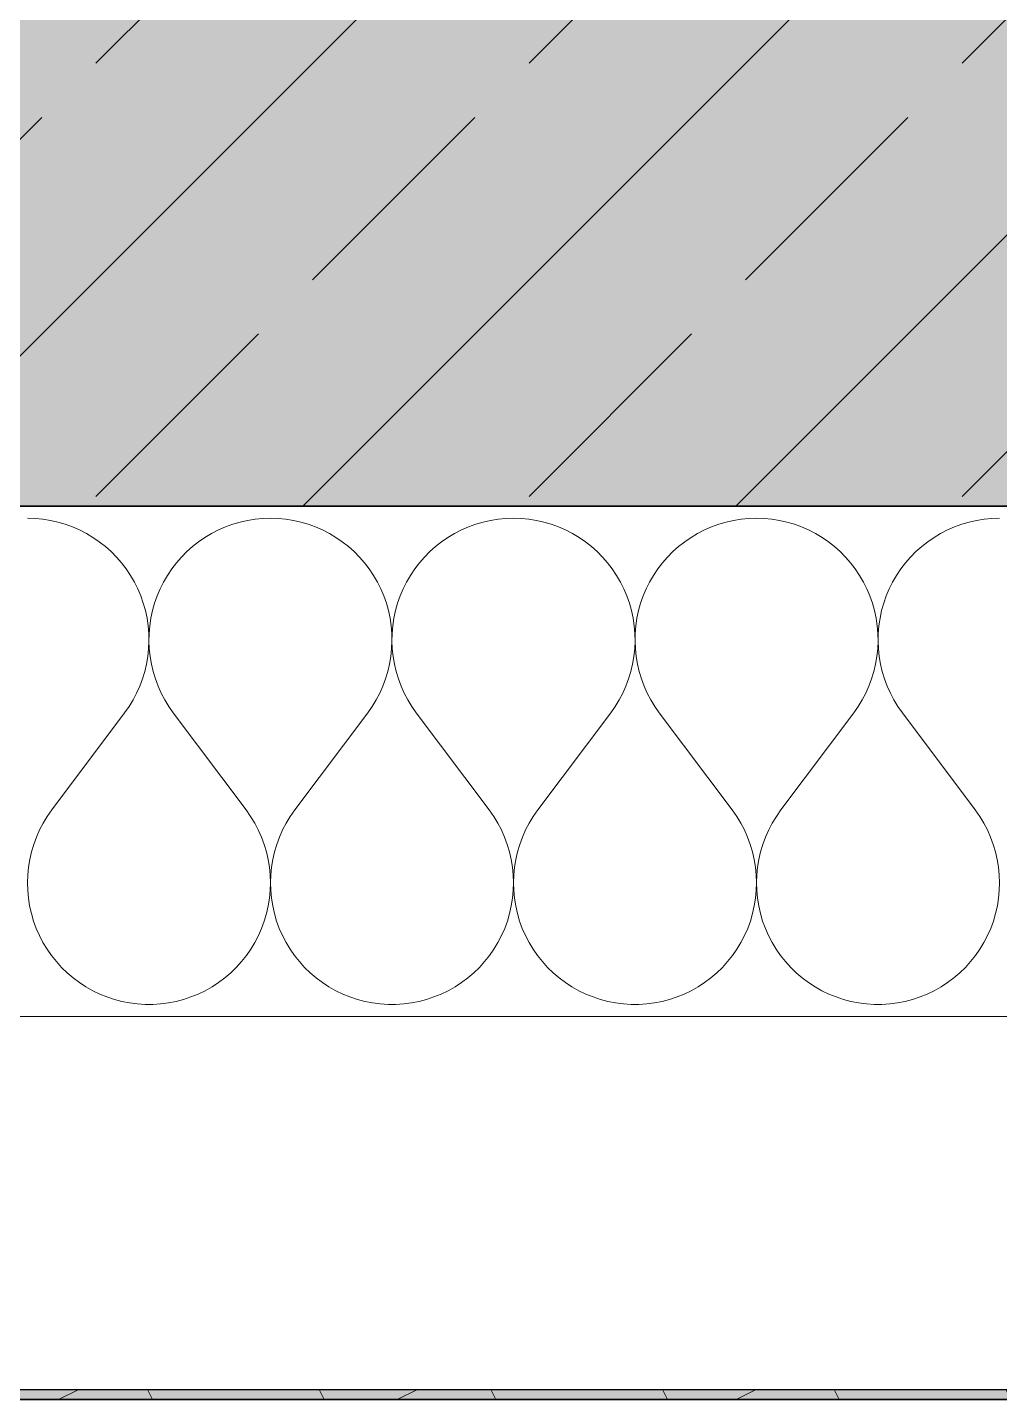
# Model space of a CAD drawing. Header units: metres. Extents: x -22.4 to 53.1, y 133.6 to 157.9.
# Drawn here: x 24.654 to 25.035, y 137.49 to 138.027 of the extents above; entities that cross this region are included whole.
import ezdxf

# ---------------------------------------------------------------- set-up
doc = ezdxf.new("R2010")
doc.units = ezdxf.units.M
doc.header["$MEASUREMENT"] = 0
doc.linetypes.add('Wipeout_Contour', pattern=[1, 0, -1])
for name, color, linetype in [('10  Fassade', 7, 'Continuous'), ('10  Fassade_Deckschraffur', 7, 'Continuous'), ('10  Fassade_Schnittschraffur', 7, 'Continuous'), ('10  Treppen + Rampen', 7, 'Continuous'), ('10  Wand Massiv', 7, 'Continuous'), ('10  Wand Massiv_Schnittschraffur', 7, 'Continuous')]:
    doc.layers.add(name, color=color, linetype=linetype)

# ---------------------------------------------------------------- blocks, each defined once
blk = doc.blocks.new('*X62', base_point=(-23.4289, 120.77961))
at = {"layer": '10  Wand Massiv_Schnittschraffur', "color": 98, "linetype": 'Continuous', "lineweight": 13, "ltscale": 1000, "true_color": 0x000100}
for p, q in [((24.65697, 137.83505), (24.65396, 137.83515)), ((24.65997, 137.83477), (24.65697, 137.83505)), ((24.66295, 137.83429), (24.65997, 137.83477)), ((24.66588, 137.83363), (24.66295, 137.83429)), ((24.66878, 137.83278), (24.66588, 137.83363)), ((24.67161, 137.83176), (24.66878, 137.83278)), ((24.67437, 137.83055), (24.67161, 137.83176)), ((24.73156, 137.83176), (24.72879, 137.83055)), ((24.73439, 137.83278), (24.73156, 137.83176)), ((24.73728, 137.83363), (24.73439, 137.83278)), ((24.74022, 137.83429), (24.73728, 137.83363)), ((24.74319, 137.83477), (24.74022, 137.83429)), ((24.74619, 137.83505), (24.74319, 137.83477)), ((24.7492, 137.83515), (24.74619, 137.83505)), ((24.75221, 137.83505), (24.7492, 137.83515)), ((24.75521, 137.83477), (24.75221, 137.83505)), ((24.75818, 137.83429), (24.75521, 137.83477)), ((24.76112, 137.83363), (24.75818, 137.83429)), ((24.76401, 137.83278), (24.76112, 137.83363)), ((24.76685, 137.83176), (24.76401, 137.83278)), ((24.76961, 137.83055), (24.76685, 137.83176)), ((24.82679, 137.83176), (24.82403, 137.83055)), ((24.82963, 137.83278), (24.82679, 137.83176)), ((24.83252, 137.83363), (24.82963, 137.83278)), ((24.83546, 137.83429), (24.83252, 137.83363)), ((24.83843, 137.83477), (24.83546, 137.83429)), ((24.84143, 137.83505), (24.83843, 137.83477)), ((24.84444, 137.83515), (24.84143, 137.83505)), ((24.84745, 137.83505), (24.84444, 137.83515)), ((24.85045, 137.83477), (24.84745, 137.83505)), ((24.85342, 137.83429), (24.85045, 137.83477)), ((24.85636, 137.83363), (24.85342, 137.83429)), ((24.85925, 137.83278), (24.85636, 137.83363)), ((24.86208, 137.83176), (24.85925, 137.83278)), ((24.86484, 137.83055), (24.86208, 137.83176)), ((24.92203, 137.83176), (24.91927, 137.83055)), ((24.92486, 137.83278), (24.92203, 137.83176)), ((24.92775, 137.83363), (24.92486, 137.83278)), ((24.93069, 137.83429), (24.92775, 137.83363)), ((24.93367, 137.83477), (24.93069, 137.83429)), ((24.93667, 137.83505), (24.93367, 137.83477)), ((24.93968, 137.83515), (24.93667, 137.83505)), ((24.94269, 137.83505), (24.93968, 137.83515)), ((24.94569, 137.83477), (24.94269, 137.83505)), ((24.94866, 137.83429), (24.94569, 137.83477)), ((24.9516, 137.83363), (24.94866, 137.83429)), ((24.95449, 137.83278), (24.9516, 137.83363)), ((24.95732, 137.83176), (24.95449, 137.83278)), ((24.96008, 137.83055), (24.95732, 137.83176)), ((25.01727, 137.83176), (25.01451, 137.83055)), ((25.0201, 137.83278), (25.01727, 137.83176)), ((25.02299, 137.83363), (25.0201, 137.83278)), ((25.02593, 137.83429), (25.02299, 137.83363)), ((25.02891, 137.83477), (25.02593, 137.83429)), ((25.0319, 137.83505), (25.02891, 137.83477)), ((25.03491, 137.83515), (25.0319, 137.83505)), ((24.67705, 137.82918), (24.67437, 137.83055)), ((24.67963, 137.82763), (24.67705, 137.82918)), ((24.68212, 137.82593), (24.67963, 137.82763)), ((24.68449, 137.82407), (24.68212, 137.82593)), ((24.72104, 137.82593), (24.71867, 137.82407)), ((24.72353, 137.82763), (24.72104, 137.82593)), ((24.72612, 137.82918), (24.72353, 137.82763)), ((24.72879, 137.83055), (24.72612, 137.82918)), ((24.77229, 137.82918), (24.76961, 137.83055)), ((24.77487, 137.82763), (24.77229, 137.82918)), ((24.77736, 137.82593), (24.77487, 137.82763)), ((24.77973, 137.82407), (24.77736, 137.82593)), ((24.81628, 137.82593), (24.81391, 137.82407)), ((24.81877, 137.82763), (24.81628, 137.82593)), ((24.82135, 137.82918), (24.81877, 137.82763)), ((24.82403, 137.83055), (24.82135, 137.82918)), ((24.86752, 137.82918), (24.86484, 137.83055)), ((24.87011, 137.82763), (24.86752, 137.82918)), ((24.8726, 137.82593), (24.87011, 137.82763)), ((24.87497, 137.82407), (24.8726, 137.82593)), ((24.91152, 137.82593), (24.90915, 137.82407)), ((24.914, 137.82763), (24.91152, 137.82593)), ((24.91659, 137.82918), (24.914, 137.82763)), ((24.91927, 137.83055), (24.91659, 137.82918)), ((24.96276, 137.82918), (24.96008, 137.83055)), ((24.96535, 137.82763), (24.96276, 137.82918)), ((24.96783, 137.82593), (24.96535, 137.82763)), ((24.97021, 137.82407), (24.96783, 137.82593)), ((25.00676, 137.82593), (25.00439, 137.82407)), ((25.00924, 137.82763), (25.00676, 137.82593)), ((25.01183, 137.82918), (25.00924, 137.82763)), ((25.01451, 137.83055), (25.01183, 137.82918)), ((24.68674, 137.82207), (24.68449, 137.82407)), ((24.68886, 137.81993), (24.68674, 137.82207)), ((24.71642, 137.82207), (24.7143, 137.81993)), ((24.71867, 137.82407), (24.71642, 137.82207)), ((24.78198, 137.82207), (24.77973, 137.82407)), ((24.7841, 137.81993), (24.78198, 137.82207)), ((24.81166, 137.82207), (24.80954, 137.81993)), ((24.81391, 137.82407), (24.81166, 137.82207)), ((24.87722, 137.82207), (24.87497, 137.82407)), ((24.87933, 137.81993), (24.87722, 137.82207)), ((24.9069, 137.82207), (24.90478, 137.81993)), ((24.90915, 137.82407), (24.9069, 137.82207)), ((24.97245, 137.82207), (24.97021, 137.82407)), ((24.97457, 137.81993), (24.97245, 137.82207)), ((25.00214, 137.82207), (25.00002, 137.81993)), ((25.00439, 137.82407), (25.00214, 137.82207)), ((24.69084, 137.81766), (24.68886, 137.81993)), ((24.69267, 137.81527), (24.69084, 137.81766)), ((24.69434, 137.81276), (24.69267, 137.81527)), ((24.71049, 137.81527), (24.70882, 137.81276)), ((24.71233, 137.81766), (24.71049, 137.81527)), ((24.7143, 137.81993), (24.71233, 137.81766)), ((24.78608, 137.81766), (24.7841, 137.81993)), ((24.78791, 137.81527), (24.78608, 137.81766)), ((24.78958, 137.81276), (24.78791, 137.81527)), ((24.80573, 137.81527), (24.80406, 137.81276)), ((24.80756, 137.81766), (24.80573, 137.81527)), ((24.80954, 137.81993), (24.80756, 137.81766)), ((24.88131, 137.81766), (24.87933, 137.81993)), ((24.88314, 137.81527), (24.88131, 137.81766)), ((24.88482, 137.81276), (24.88314, 137.81527)), ((24.90097, 137.81527), (24.89929, 137.81276)), ((24.9028, 137.81766), (24.90097, 137.81527)), ((24.90478, 137.81993), (24.9028, 137.81766)), ((24.97655, 137.81766), (24.97457, 137.81993)), ((24.97838, 137.81527), (24.97655, 137.81766)), ((24.98006, 137.81276), (24.97838, 137.81527)), ((24.99621, 137.81527), (24.99453, 137.81276)), ((24.99804, 137.81766), (24.99621, 137.81527)), ((25.00002, 137.81993), (24.99804, 137.81766)), ((24.69586, 137.81016), (24.69434, 137.81276)), ((24.69721, 137.80747), (24.69586, 137.81016)), ((24.7073, 137.81016), (24.70596, 137.80747)), ((24.70882, 137.81276), (24.7073, 137.81016)), ((24.7911, 137.81016), (24.78958, 137.81276)), ((24.79244, 137.80747), (24.7911, 137.81016)), ((24.80254, 137.81016), (24.80119, 137.80747)), ((24.80406, 137.81276), (24.80254, 137.81016)), ((24.88634, 137.81016), (24.88482, 137.81276)), ((24.88768, 137.80747), (24.88634, 137.81016)), ((24.89778, 137.81016), (24.89643, 137.80747)), ((24.89929, 137.81276), (24.89778, 137.81016)), ((24.98157, 137.81016), (24.98006, 137.81276)), ((24.98292, 137.80747), (24.98157, 137.81016)), ((24.99302, 137.81016), (24.99167, 137.80747)), ((24.99453, 137.81276), (24.99302, 137.81016)), ((24.69838, 137.80469), (24.69721, 137.80747)), ((24.69938, 137.80185), (24.69838, 137.80469)), ((24.70478, 137.80469), (24.70379, 137.80185)), ((24.70596, 137.80747), (24.70478, 137.80469)), ((24.79362, 137.80469), (24.79244, 137.80747)), ((24.79462, 137.80185), (24.79362, 137.80469)), ((24.80002, 137.80469), (24.79902, 137.80185)), ((24.80119, 137.80747), (24.80002, 137.80469)), ((24.88886, 137.80469), (24.88768, 137.80747)), ((24.88985, 137.80185), (24.88886, 137.80469)), ((24.89526, 137.80469), (24.89426, 137.80185)), ((24.89643, 137.80747), (24.89526, 137.80469)), ((24.98409, 137.80469), (24.98292, 137.80747)), ((24.98509, 137.80185), (24.98409, 137.80469)), ((24.9905, 137.80469), (24.9895, 137.80185)), ((24.99167, 137.80747), (24.9905, 137.80469)), ((24.70019, 137.79895), (24.69938, 137.80185)), ((24.70082, 137.796), (24.70019, 137.79895)), ((24.70297, 137.79895), (24.70234, 137.796)), ((24.70379, 137.80185), (24.70297, 137.79895)), ((24.79543, 137.79895), (24.79462, 137.80185)), ((24.79606, 137.796), (24.79543, 137.79895)), ((24.79821, 137.79895), (24.79758, 137.796)), ((24.79902, 137.80185), (24.79821, 137.79895)), ((24.89067, 137.79895), (24.88985, 137.80185)), ((24.8913, 137.796), (24.89067, 137.79895)), ((24.89345, 137.79895), (24.89282, 137.796)), ((24.89426, 137.80185), (24.89345, 137.79895)), ((24.98591, 137.79895), (24.98509, 137.80185)), ((24.98654, 137.796), (24.98591, 137.79895)), ((24.98869, 137.79895), (24.98806, 137.796)), ((24.9895, 137.80185), (24.98869, 137.79895)), ((24.70126, 137.79302), (24.70082, 137.796)), ((24.70234, 137.796), (24.7019, 137.79302)), ((24.7965, 137.79302), (24.79606, 137.796)), ((24.79758, 137.796), (24.79714, 137.79302)), ((24.89174, 137.79302), (24.8913, 137.796)), ((24.89282, 137.796), (24.89238, 137.79302)), ((24.98698, 137.79302), (24.98654, 137.796)), ((24.98806, 137.796), (24.98761, 137.79302)), ((24.70152, 137.79002), (24.70126, 137.79302)), ((24.70158, 137.78701), (24.70152, 137.79002)), ((24.70165, 137.79002), (24.70158, 137.78701)), ((24.7019, 137.79302), (24.70165, 137.79002)), ((24.79675, 137.79002), (24.7965, 137.79302)), ((24.79682, 137.78701), (24.79675, 137.79002)), ((24.79689, 137.79002), (24.79682, 137.78701)), ((24.79714, 137.79302), (24.79689, 137.79002)), ((24.89199, 137.79002), (24.89174, 137.79302)), ((24.89206, 137.78701), (24.89199, 137.79002)), ((24.89212, 137.79002), (24.89206, 137.78701)), ((24.89238, 137.79302), (24.89212, 137.79002)), ((24.98723, 137.79002), (24.98698, 137.79302)), ((24.98729, 137.78701), (24.98723, 137.79002)), ((24.98736, 137.79002), (24.9873, 137.78701)), ((24.98761, 137.79302), (24.98736, 137.79002)), ((24.70113, 137.78101), (24.70145, 137.784)), ((24.70145, 137.784), (24.70158, 137.78701)), ((24.70158, 137.78701), (24.70171, 137.784)), ((24.70171, 137.784), (24.70203, 137.78101)), ((24.79637, 137.78101), (24.79669, 137.784)), ((24.79669, 137.784), (24.79682, 137.78701)), ((24.79682, 137.78701), (24.79695, 137.784)), ((24.79695, 137.784), (24.79727, 137.78101)), ((24.89161, 137.78101), (24.89193, 137.784)), ((24.89193, 137.784), (24.89206, 137.78701)), ((24.89206, 137.78701), (24.89219, 137.784)), ((24.89219, 137.784), (24.89251, 137.78101)), ((24.98685, 137.78101), (24.98717, 137.784)), ((24.98717, 137.784), (24.98729, 137.78701)), ((24.9873, 137.78701), (24.98743, 137.784)), ((24.98743, 137.784), (24.98774, 137.78101)), ((24.69993, 137.77511), (24.70063, 137.77804)), ((24.70063, 137.77804), (24.70113, 137.78101)), ((24.70203, 137.78101), (24.70254, 137.77804)), ((24.70254, 137.77804), (24.70323, 137.77511)), ((24.79517, 137.77511), (24.79586, 137.77804)), ((24.79586, 137.77804), (24.79637, 137.78101)), ((24.79727, 137.78101), (24.79778, 137.77804)), ((24.79778, 137.77804), (24.79847, 137.77511)), ((24.89041, 137.77511), (24.8911, 137.77804)), ((24.8911, 137.77804), (24.89161, 137.78101)), ((24.89251, 137.78101), (24.89301, 137.77804)), ((24.89301, 137.77804), (24.89371, 137.77511)), ((24.98565, 137.77511), (24.98634, 137.77804)), ((24.98634, 137.77804), (24.98685, 137.78101)), ((24.98774, 137.78101), (24.98825, 137.77804)), ((24.98825, 137.77804), (24.98894, 137.77511)), ((24.698, 137.7694), (24.69906, 137.77222)), ((24.69906, 137.77222), (24.69993, 137.77511)), ((24.70323, 137.77511), (24.70411, 137.77222)), ((24.70411, 137.77222), (24.70517, 137.7694)), ((24.79324, 137.7694), (24.79429, 137.77222)), ((24.79429, 137.77222), (24.79517, 137.77511)), ((24.79847, 137.77511), (24.79935, 137.77222)), ((24.79935, 137.77222), (24.8004, 137.7694)), ((24.88847, 137.7694), (24.88953, 137.77222)), ((24.88953, 137.77222), (24.89041, 137.77511)), ((24.89371, 137.77511), (24.89458, 137.77222)), ((24.89458, 137.77222), (24.89564, 137.7694)), ((24.98371, 137.7694), (24.98477, 137.77222)), ((24.98477, 137.77222), (24.98565, 137.77511)), ((24.98894, 137.77511), (24.98982, 137.77222)), ((24.98982, 137.77222), (24.99088, 137.7694)), ((24.69536, 137.76399), (24.69676, 137.76666)), ((24.69676, 137.76666), (24.698, 137.7694)), ((24.70517, 137.7694), (24.7064, 137.76666)), ((24.7064, 137.76666), (24.7078, 137.76399)), ((24.7906, 137.76399), (24.792, 137.76666)), ((24.792, 137.76666), (24.79324, 137.7694)), ((24.8004, 137.7694), (24.80164, 137.76666)), ((24.80164, 137.76666), (24.80304, 137.76399)), ((24.88584, 137.76399), (24.88724, 137.76666)), ((24.88724, 137.76666), (24.88847, 137.7694)), ((24.89564, 137.7694), (24.89688, 137.76666)), ((24.89688, 137.76666), (24.89828, 137.76399)), ((24.98107, 137.76399), (24.98248, 137.76666)), ((24.98248, 137.76666), (24.98371, 137.7694)), ((24.99088, 137.7694), (24.99211, 137.76666)), ((24.99211, 137.76666), (24.99352, 137.76399)), ((24.69206, 137.75896), (24.69379, 137.76142)), ((24.69379, 137.76142), (24.69536, 137.76399)), ((24.7078, 137.76399), (24.70938, 137.76142)), ((24.70938, 137.76142), (24.71111, 137.75896)), ((24.7873, 137.75896), (24.78903, 137.76142)), ((24.78903, 137.76142), (24.7906, 137.76399)), ((24.80304, 137.76399), (24.80461, 137.76142)), ((24.80461, 137.76142), (24.80634, 137.75896)), ((24.88253, 137.75896), (24.88426, 137.76142)), ((24.88426, 137.76142), (24.88584, 137.76399)), ((24.89828, 137.76399), (24.89985, 137.76142)), ((24.89985, 137.76142), (24.90158, 137.75896)), ((24.97777, 137.75896), (24.9795, 137.76142)), ((24.9795, 137.76142), (24.98107, 137.76399)), ((24.99352, 137.76399), (24.99509, 137.76142)), ((24.99509, 137.76142), (24.99682, 137.75896)), ((24.66349, 137.72086), (24.69206, 137.75896)), ((24.73968, 137.72086), (24.71111, 137.75896)), ((24.75872, 137.72086), (24.7873, 137.75896)), ((24.83491, 137.72086), (24.80634, 137.75896)), ((24.85396, 137.72086), (24.88253, 137.75896)), ((24.93015, 137.72086), (24.90158, 137.75896)), ((24.9492, 137.72086), (24.97777, 137.75896)), ((25.02539, 137.72086), (24.99682, 137.75896)), ((24.66173, 137.71836), (24.66014, 137.71575)), ((24.66349, 137.72086), (24.66173, 137.71836)), ((24.74143, 137.71836), (24.73968, 137.72086)), ((24.74302, 137.71575), (24.74143, 137.71836)), ((24.75697, 137.71836), (24.75538, 137.71575)), ((24.75872, 137.72086), (24.75697, 137.71836)), ((24.83667, 137.71836), (24.83491, 137.72086)), ((24.83826, 137.71575), (24.83667, 137.71836)), ((24.85221, 137.71836), (24.85062, 137.71575)), ((24.85396, 137.72086), (24.85221, 137.71836)), ((24.93191, 137.71836), (24.93015, 137.72086)), ((24.9335, 137.71575), (24.93191, 137.71836)), ((24.94745, 137.71836), (24.94586, 137.71575)), ((24.9492, 137.72086), (24.94745, 137.71836)), ((25.02715, 137.71836), (25.02539, 137.72086)), ((25.02874, 137.71575), (25.02715, 137.71836)), ((24.65872, 137.71304), (24.65748, 137.71025)), ((24.66014, 137.71575), (24.65872, 137.71304)), ((24.74444, 137.71304), (24.74302, 137.71575)), ((24.74568, 137.71025), (24.74444, 137.71304)), ((24.75396, 137.71304), (24.75272, 137.71025)), ((24.75538, 137.71575), (24.75396, 137.71304)), ((24.83968, 137.71304), (24.83826, 137.71575)), ((24.84092, 137.71025), (24.83968, 137.71304)), ((24.8492, 137.71304), (24.84796, 137.71025)), ((24.85062, 137.71575), (24.8492, 137.71304)), ((24.93492, 137.71304), (24.9335, 137.71575)), ((24.93616, 137.71025), (24.93492, 137.71304)), ((24.94444, 137.71304), (24.94319, 137.71025)), ((24.94586, 137.71575), (24.94444, 137.71304)), ((25.03015, 137.71304), (25.02874, 137.71575)), ((25.0314, 137.71025), (25.03015, 137.71304)), ((24.65748, 137.71025), (24.65642, 137.70739)), ((24.74674, 137.70739), (24.74568, 137.71025)), ((24.75272, 137.71025), (24.75166, 137.70739)), ((24.84198, 137.70739), (24.84092, 137.71025)), ((24.84796, 137.71025), (24.8469, 137.70739)), ((24.93722, 137.70739), (24.93616, 137.71025)), ((24.94319, 137.71025), (24.94213, 137.70739)), ((25.03246, 137.70739), (25.0314, 137.71025)), ((24.65554, 137.70446), (24.65486, 137.70148)), ((24.65642, 137.70739), (24.65554, 137.70446)), ((24.74762, 137.70446), (24.74674, 137.70739)), ((24.74831, 137.70148), (24.74762, 137.70446)), ((24.75078, 137.70446), (24.7501, 137.70148)), ((24.75166, 137.70739), (24.75078, 137.70446)), ((24.84286, 137.70446), (24.84198, 137.70739)), ((24.84354, 137.70148), (24.84286, 137.70446)), ((24.84602, 137.70446), (24.84533, 137.70148)), ((24.8469, 137.70739), (24.84602, 137.70446)), ((24.9381, 137.70446), (24.93722, 137.70739)), ((24.93878, 137.70148), (24.9381, 137.70446)), ((24.94126, 137.70446), (24.94057, 137.70148)), ((24.94213, 137.70739), (24.94126, 137.70446)), ((25.03333, 137.70446), (25.03246, 137.70739)), ((25.03402, 137.70148), (25.03333, 137.70446)), ((24.65436, 137.69846), (24.65407, 137.69542)), ((24.65486, 137.70148), (24.65436, 137.69846)), ((24.7488, 137.69846), (24.74831, 137.70148)), ((24.7491, 137.69542), (24.7488, 137.69846)), ((24.7496, 137.69846), (24.7493, 137.69542)), ((24.7501, 137.70148), (24.7496, 137.69846)), ((24.84404, 137.69846), (24.84354, 137.70148)), ((24.84434, 137.69542), (24.84404, 137.69846)), ((24.84484, 137.69846), (24.84454, 137.69542)), ((24.84533, 137.70148), (24.84484, 137.69846)), ((24.93927, 137.69846), (24.93878, 137.70148)), ((24.93957, 137.69542), (24.93927, 137.69846)), ((24.94008, 137.69846), (24.93978, 137.69542)), ((24.94057, 137.70148), (24.94008, 137.69846)), ((25.03451, 137.69846), (25.03402, 137.70148)), ((25.03481, 137.69542), (25.03451, 137.69846)), ((24.65407, 137.69542), (24.65396, 137.69237)), ((24.65396, 137.69237), (24.65406, 137.68931)), ((24.7492, 137.69237), (24.7491, 137.69542)), ((24.74911, 137.68931), (24.7492, 137.69237)), ((24.7493, 137.69542), (24.7492, 137.69237)), ((24.7492, 137.69237), (24.74929, 137.68931)), ((24.84444, 137.69237), (24.84434, 137.69542)), ((24.84435, 137.68931), (24.84444, 137.69237)), ((24.84454, 137.69542), (24.84444, 137.69237)), ((24.84444, 137.69237), (24.84453, 137.68931)), ((24.93968, 137.69237), (24.93957, 137.69542)), ((24.93958, 137.68931), (24.93968, 137.69237)), ((24.93978, 137.69542), (24.93968, 137.69237)), ((24.93968, 137.69237), (24.93977, 137.68931)), ((25.03491, 137.69237), (25.03481, 137.69542)), ((25.03482, 137.68931), (25.03491, 137.69237)), ((24.65406, 137.68931), (24.65434, 137.68627)), ((24.65434, 137.68627), (24.65483, 137.68325)), ((24.74834, 137.68325), (24.74882, 137.68627)), ((24.74882, 137.68627), (24.74911, 137.68931)), ((24.74929, 137.68931), (24.74958, 137.68627)), ((24.74958, 137.68627), (24.75007, 137.68325)), ((24.84357, 137.68325), (24.84406, 137.68627)), ((24.84406, 137.68627), (24.84435, 137.68931)), ((24.84453, 137.68931), (24.84482, 137.68627)), ((24.84482, 137.68627), (24.8453, 137.68325)), ((24.93881, 137.68325), (24.9393, 137.68627)), ((24.9393, 137.68627), (24.93958, 137.68931)), ((24.93977, 137.68931), (24.94006, 137.68627)), ((24.94006, 137.68627), (24.94054, 137.68325)), ((25.03405, 137.68325), (25.03453, 137.68627)), ((25.03453, 137.68627), (25.03482, 137.68931)), ((24.65483, 137.68325), (24.6555, 137.68027)), ((24.74766, 137.68027), (24.74834, 137.68325)), ((24.75007, 137.68325), (24.75074, 137.68027)), ((24.8429, 137.68027), (24.84357, 137.68325)), ((24.8453, 137.68325), (24.84598, 137.68027)), ((24.93814, 137.68027), (24.93881, 137.68325)), ((24.94054, 137.68325), (24.94122, 137.68027)), ((25.03337, 137.68027), (25.03405, 137.68325)), ((24.6555, 137.68027), (24.65637, 137.67734)), ((24.65637, 137.67734), (24.65742, 137.67447)), ((24.74574, 137.67447), (24.74679, 137.67734)), ((24.74679, 137.67734), (24.74766, 137.68027)), ((24.75074, 137.68027), (24.75161, 137.67734)), ((24.75161, 137.67734), (24.75266, 137.67447)), ((24.84098, 137.67447), (24.84203, 137.67734)), ((24.84203, 137.67734), (24.8429, 137.68027)), ((24.84598, 137.68027), (24.84684, 137.67734)), ((24.84684, 137.67734), (24.8479, 137.67447)), ((24.93622, 137.67447), (24.93727, 137.67734)), ((24.93727, 137.67734), (24.93814, 137.68027)), ((24.94122, 137.68027), (24.94208, 137.67734)), ((24.94208, 137.67734), (24.94313, 137.67447)), ((25.03146, 137.67447), (25.03251, 137.67734)), ((25.03251, 137.67734), (25.03337, 137.68027)), ((24.65742, 137.67447), (24.65865, 137.67168)), ((24.65865, 137.67168), (24.66006, 137.66897)), ((24.7431, 137.66897), (24.74451, 137.67168)), ((24.74451, 137.67168), (24.74574, 137.67447)), ((24.75266, 137.67447), (24.75389, 137.67168)), ((24.75389, 137.67168), (24.7553, 137.66897)), ((24.83834, 137.66897), (24.83975, 137.67168)), ((24.83975, 137.67168), (24.84098, 137.67447)), ((24.8479, 137.67447), (24.84913, 137.67168)), ((24.84913, 137.67168), (24.85054, 137.66897)), ((24.93358, 137.66897), (24.93499, 137.67168)), ((24.93499, 137.67168), (24.93622, 137.67447)), ((24.94313, 137.67447), (24.94437, 137.67168)), ((24.94437, 137.67168), (24.94578, 137.66897)), ((25.02881, 137.66897), (25.03022, 137.67168)), ((25.03022, 137.67168), (25.03146, 137.67447)), ((24.66006, 137.66897), (24.66165, 137.66635)), ((24.66165, 137.66635), (24.66339, 137.66385)), ((24.73977, 137.66385), (24.74152, 137.66635)), ((24.74152, 137.66635), (24.7431, 137.66897)), ((24.7553, 137.66897), (24.75688, 137.66635)), ((24.75688, 137.66635), (24.75863, 137.66385)), ((24.83501, 137.66385), (24.83676, 137.66635)), ((24.83676, 137.66635), (24.83834, 137.66897)), ((24.85054, 137.66897), (24.85212, 137.66635)), ((24.85212, 137.66635), (24.85387, 137.66385)), ((24.93025, 137.66385), (24.93199, 137.66635)), ((24.93199, 137.66635), (24.93358, 137.66897)), ((24.94578, 137.66897), (24.94736, 137.66635)), ((24.94736, 137.66635), (24.94911, 137.66385)), ((25.02549, 137.66385), (25.02723, 137.66635)), ((25.02723, 137.66635), (25.02881, 137.66897)), ((24.66339, 137.66385), (24.66529, 137.66145)), ((24.66529, 137.66145), (24.66735, 137.65919)), ((24.66735, 137.65919), (24.66954, 137.65706)), ((24.73362, 137.65706), (24.73582, 137.65919)), ((24.73582, 137.65919), (24.73787, 137.66145)), ((24.73787, 137.66145), (24.73977, 137.66385)), ((24.75863, 137.66385), (24.76053, 137.66145)), ((24.76053, 137.66145), (24.76258, 137.65919)), ((24.76258, 137.65919), (24.76478, 137.65706)), ((24.82886, 137.65706), (24.83106, 137.65919)), ((24.83106, 137.65919), (24.83311, 137.66145)), ((24.83311, 137.66145), (24.83501, 137.66385)), ((24.85387, 137.66385), (24.85577, 137.66145)), ((24.85577, 137.66145), (24.85782, 137.65919)), ((24.85782, 137.65919), (24.86002, 137.65706)), ((24.9241, 137.65706), (24.92629, 137.65919)), ((24.92629, 137.65919), (24.92835, 137.66145)), ((24.92835, 137.66145), (24.93025, 137.66385)), ((24.94911, 137.66385), (24.95101, 137.66145)), ((24.95101, 137.66145), (24.95306, 137.65919)), ((24.95306, 137.65919), (24.95525, 137.65706)), ((25.01934, 137.65706), (25.02153, 137.65919)), ((25.02153, 137.65919), (25.02358, 137.66145)), ((25.02358, 137.66145), (25.02549, 137.66385)), ((24.66954, 137.65706), (24.67186, 137.65508)), ((24.67186, 137.65508), (24.67431, 137.65325)), ((24.72885, 137.65325), (24.7313, 137.65508)), ((24.7313, 137.65508), (24.73362, 137.65706)), ((24.76478, 137.65706), (24.7671, 137.65508)), ((24.7671, 137.65508), (24.76955, 137.65325)), ((24.82409, 137.65325), (24.82654, 137.65508)), ((24.82654, 137.65508), (24.82886, 137.65706)), ((24.86002, 137.65706), (24.86234, 137.65508)), ((24.86234, 137.65508), (24.86479, 137.65325)), ((24.91933, 137.65325), (24.92177, 137.65508)), ((24.92177, 137.65508), (24.9241, 137.65706)), ((24.95525, 137.65706), (24.95758, 137.65508)), ((24.95758, 137.65508), (24.96003, 137.65325)), ((25.01456, 137.65325), (25.01701, 137.65508)), ((25.01701, 137.65508), (25.01934, 137.65706)), ((24.67431, 137.65325), (24.67687, 137.65158)), ((24.67687, 137.65158), (24.67953, 137.65008)), ((24.67953, 137.65008), (24.68229, 137.64875)), ((24.68229, 137.64875), (24.68512, 137.64761)), ((24.71804, 137.64761), (24.72088, 137.64875)), ((24.72088, 137.64875), (24.72363, 137.65008)), ((24.72363, 137.65008), (24.72629, 137.65158)), ((24.72629, 137.65158), (24.72885, 137.65325)), ((24.76955, 137.65325), (24.77211, 137.65158)), ((24.77211, 137.65158), (24.77477, 137.65008)), ((24.77477, 137.65008), (24.77752, 137.64875)), ((24.77752, 137.64875), (24.78036, 137.64761)), ((24.81328, 137.64761), (24.81611, 137.64875)), ((24.81611, 137.64875), (24.81887, 137.65008)), ((24.81887, 137.65008), (24.82153, 137.65158)), ((24.82153, 137.65158), (24.82409, 137.65325)), ((24.86479, 137.65325), (24.86735, 137.65158)), ((24.86735, 137.65158), (24.87001, 137.65008)), ((24.87001, 137.65008), (24.87276, 137.64875)), ((24.87276, 137.64875), (24.8756, 137.64761)), ((24.90852, 137.64761), (24.91135, 137.64875)), ((24.91135, 137.64875), (24.91411, 137.65008)), ((24.91411, 137.65008), (24.91677, 137.65158)), ((24.91677, 137.65158), (24.91933, 137.65325)), ((24.96003, 137.65325), (24.96259, 137.65158)), ((24.96259, 137.65158), (24.96525, 137.65008)), ((24.96525, 137.65008), (24.968, 137.64875)), ((24.968, 137.64875), (24.97083, 137.64761)), ((25.00376, 137.64761), (25.00659, 137.64875)), ((25.00659, 137.64875), (25.00934, 137.65008)), ((25.00934, 137.65008), (25.012, 137.65158)), ((25.012, 137.65158), (25.01456, 137.65325)), ((24.68512, 137.64761), (24.68802, 137.64664)), ((24.68802, 137.64664), (24.69097, 137.64587)), ((24.69097, 137.64587), (24.69397, 137.64528)), ((24.69397, 137.64528), (24.697, 137.64489)), ((24.697, 137.64489), (24.70005, 137.64469)), ((24.70005, 137.64469), (24.70311, 137.64469)), ((24.70311, 137.64469), (24.70616, 137.64489)), ((24.70616, 137.64489), (24.70919, 137.64528)), ((24.70919, 137.64528), (24.71219, 137.64587)), ((24.71219, 137.64587), (24.71514, 137.64664)), ((24.71514, 137.64664), (24.71804, 137.64761)), ((24.78036, 137.64761), (24.78326, 137.64664)), ((24.78326, 137.64664), (24.78621, 137.64587)), ((24.78621, 137.64587), (24.78921, 137.64528)), ((24.78921, 137.64528), (24.79224, 137.64489)), ((24.79224, 137.64489), (24.79529, 137.64469)), ((24.79529, 137.64469), (24.79835, 137.64469)), ((24.79835, 137.64469), (24.8014, 137.64489)), ((24.8014, 137.64489), (24.80443, 137.64528)), ((24.80443, 137.64528), (24.80743, 137.64587)), ((24.80743, 137.64587), (24.81038, 137.64664)), ((24.81038, 137.64664), (24.81328, 137.64761)), ((24.8756, 137.64761), (24.87849, 137.64664)), ((24.87849, 137.64664), (24.88145, 137.64587)), ((24.88145, 137.64587), (24.88445, 137.64528)), ((24.88445, 137.64528), (24.88748, 137.64489)), ((24.88748, 137.64489), (24.89053, 137.64469)), ((24.89053, 137.64469), (24.89359, 137.64469)), ((24.89359, 137.64469), (24.89664, 137.64489)), ((24.89664, 137.64489), (24.89967, 137.64528)), ((24.89967, 137.64528), (24.90267, 137.64587)), ((24.90267, 137.64587), (24.90562, 137.64664)), ((24.90562, 137.64664), (24.90852, 137.64761)), ((24.97083, 137.64761), (24.97373, 137.64664)), ((24.97373, 137.64664), (24.97669, 137.64587)), ((24.97669, 137.64587), (24.97969, 137.64528)), ((24.97969, 137.64528), (24.98272, 137.64489)), ((24.98272, 137.64489), (24.98577, 137.64469)), ((24.98577, 137.64469), (24.98882, 137.64469)), ((24.98882, 137.64469), (24.99187, 137.64489)), ((24.99187, 137.64489), (24.9949, 137.64528)), ((24.9949, 137.64528), (24.9979, 137.64587)), ((24.9979, 137.64587), (25.00086, 137.64664)), ((25.00086, 137.64664), (25.00376, 137.64761))]:
    blk.add_line(p, q, dxfattribs=at)

msp = doc.modelspace()

# ---------------------------------------------------------------- hatches: boundary and pattern name
at = {"layer": '10  Wand Massiv_Schnittschraffur', "linetype": 'Continuous', "lineweight": 0, "true_color": 0xffffff}
msp.add_hatch(color=7, dxfattribs=at).paths.add_polyline_path([(24.60343, 137.83991), (29.91417, 137.83991), (29.91417, 138.03991), (24.60343, 138.03991)])
at = {"layer": '10  Wand Massiv_Schnittschraffur', "linetype": 'Continuous', "lineweight": 13, "true_color": 0x000100}
h = msp.add_hatch(dxfattribs=at)
h.set_pattern_fill('Beton__Stahlbeton_0001', color=98, style=0, pattern_type=2)
h.set_pattern_definition([(45, (-110.10794, 75.26466), (-0.08485281, 0.08485281), []), (45, (-110.15037, 75.30709), (-0.08485281, 0.08485281), [0.09, -0.03])])
h.paths.add_polyline_path([(24.60343, 137.83991), (29.91417, 137.83991), (29.91417, 138.03991), (24.60343, 138.03991)])

# ---------------------------------------------------------------- linework, layer by layer
at = {"layer": '10  Wand Massiv', "color": 7, "linetype": 'Continuous', "lineweight": 35, "ltscale": 1000}
msp.add_line((24.60343, 137.83991), (29.84867, 137.83991), dxfattribs=at)
at = {"layer": '10  Wand Massiv', "color": 7, "linetype": 'Continuous', "lineweight": 13, "ltscale": 1000, "flags": 128}
msp.add_lwpolyline([(24.60343, 137.63991), (29.8236, 137.63991)], dxfattribs=at)

# ---------------------------------------------------------------- block references
at = {"layer": '10  Treppen + Rampen', "color": 7, "linetype": 'Continuous', "lineweight": 13, "ltscale": 1000}
msp.add_blockref('*X62', (-23.4289, 120.77961), dxfattribs=at)

# ---------------------------------------------------------------- wipeouts: each hides what was drawn before it
at = {"color": 254, "linetype": 'Wipeout_Contour', "lineweight": 0, "ltscale": 558.321428}
msp.add_wipeout([(25.36321, 137.49391), (22.67321, 137.49391), (22.67321, 137.48991), (25.36321, 137.48991)], dxfattribs=at).dxf.layer = '10  Fassade_Deckschraffur'

# ---------------------------------------------------------------- next in the draw order: hatches: boundary and pattern name
at = {"layer": '10  Fassade_Schnittschraffur', "linetype": 'Continuous', "lineweight": 0, "true_color": 0xffffff}
msp.add_hatch(color=7, dxfattribs=at).paths.add_polyline_path([(24.55343, 137.48991), (25.36323, 137.48991), (25.36323, 137.49391), (24.55343, 137.49391)])
at = {"layer": '10  Fassade_Schnittschraffur', "linetype": 'Continuous', "lineweight": 13, "true_color": 0x000100}
h = msp.add_hatch(dxfattribs=at)
h.set_pattern_fill('Dämmung__hart_1_0001', color=98, style=0, pattern_type=2)
h.set_pattern_definition([(26.86749, (-110.10794, 75.264664), (-0.027115717, 0.053523246), []), (116.86749, (-110.10794, 75.264664), (0.053523246, 0.027115717), [])])
h.paths.add_polyline_path([(24.55343, 137.48991), (25.36323, 137.48991), (25.36323, 137.49391), (24.55343, 137.49391)])

# ---------------------------------------------------------------- next in the draw order: linework, layer by layer
at = {"layer": '10  Fassade', "color": 7, "linetype": 'Continuous', "lineweight": 25, "ltscale": 1000, "flags": 128}
for points in [[(22.67321, 137.49391), (25.36321, 137.49391)], [(22.67321, 137.48991), (25.36321, 137.48991)]]:
    msp.add_lwpolyline(points, dxfattribs=at)
msp.add_lwpolyline([(24.55343, 137.48991), (24.55343, 137.49391), (25.36323, 137.49391), (25.36323, 137.48991)], close=True, dxfattribs=at)

doc.saveas('drawing.dxf')
